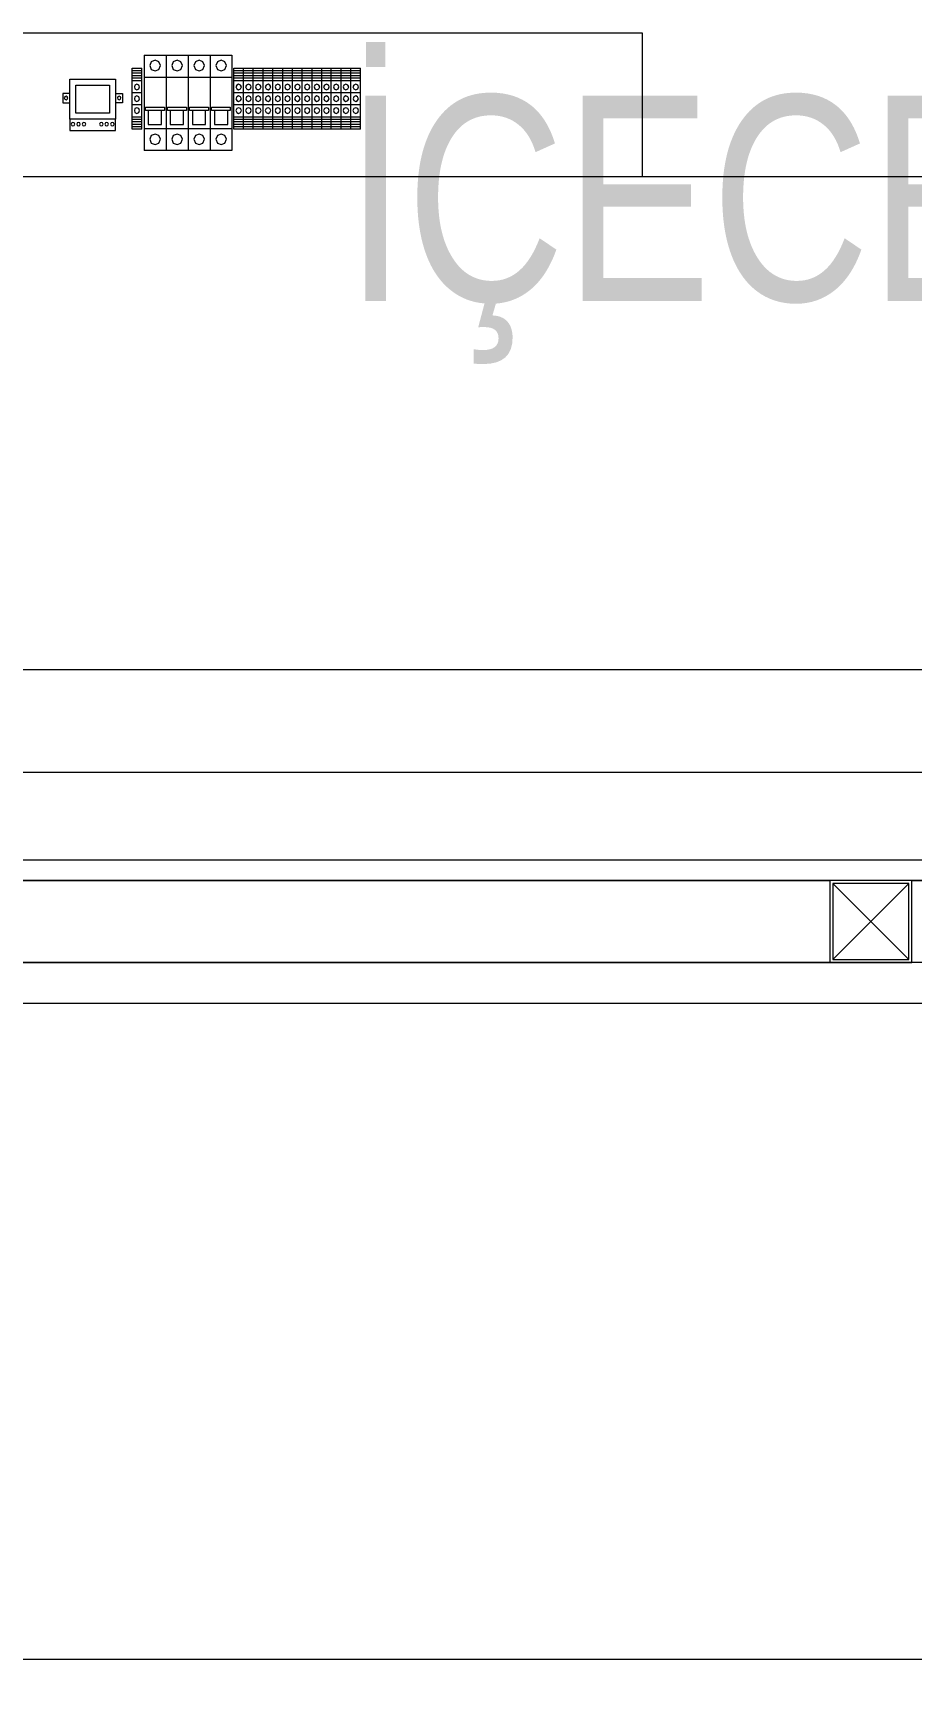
# Model space of a CAD drawing. Header units: millimetres. Extents: x 216897 to 220043, y -96037 to -94755.
# Drawn here: x 217774.8 to 217817.6, y -95980.8 to -95900.3 of the extents above; entities that cross this region are included whole.
import ezdxf

# ---------------------------------------------------------------- set-up
doc = ezdxf.new("R2010")
doc.units = ezdxf.units.MM
doc.header["$PDMODE"] = 2
doc.layers.get('0').update_dxf_attribs({"lineweight": 20})
for name, color, linetype, lineweight in [('ahsapkesit', 26, 'Continuous', 20), ('makineekipman', 156, 'Continuous', 20), ('tezgahdemir', 76, 'Continuous', 20)]:
    doc.layers.add(name, color=color, linetype=linetype, lineweight=lineweight)
doc.layers.add('yazı', color=11, linetype='Continuous')
doc.styles.add('uban-2', font='GOTHIC.TTF', dxfattribs={"width": 0.8})
doc.styles.add('Ölçü50', font='calibri.ttf', dxfattribs={"width": 0.7})
doc.dimstyles.new('olcu10', dxfattribs={"dimtxt": 9, "dimasz": 2, "dimexe": 1.25, "dimexo": 0.625, "dimgap": 0.5, "dimtad": 1, "dimdec": 1, "dimrnd": 0.5, "dimzin": 9, "dimtxsty": 'Ölçü50', "dimblk": 'ARCHTICK', "dimcen": 2, "dimclrd": 256, "dimclre": 256, "dimclrt": 6, "dimazin": 2, "dimtfac": 1, "dimtdec": 1, "dimtix": 1, "dimtmove": 0, "dimatfit": 3, "dimldrblk": 'ARCHTICK', "dimfxl": 1, "dimlwd": -1, "dimarcsym": 0})

# ---------------------------------------------------------------- blocks, each defined once
blk = doc.blocks.new('lena 2500 928')
at = {"linetype": 'Continuous'}
for p, q in [((38330.41, -15405.03), (39830.41, -15405.03)), ((38330.41, -15645.24), (39830.41, -15645.24)), ((38330.41, -15695.24), (39830.41, -15695.24)), ((38330.41, -15738.03), (39830.41, -15738.03))]:
    blk.add_line(p, q, dxfattribs=at)
at = {"lineweight": 0}
for points in [[(39089.08, -15405.03), (39089.08, -15335.03), (38389.08, -15335.03), (38389.08, -15405.03)], [(38840.41, -15381.81), (38840.41, -15352.2)], [(38840.41, -15381.81), (38840.41, -15352.2)], [(38840.41, -15381.81), (38840.41, -15352.2)], [(38840.41, -15352.2), (38845.27, -15352.2)], [(38845.27, -15381.81), (38845.27, -15352.2)], [(38846.4, -15345.89), (38846.4, -15392.33)], [(38846.4, -15345.89), (38857.08, -15345.89)], [(38854.33, -15350.9), (38853.52, -15349.12), (38851.74, -15348.31), (38849.8, -15349.12), (38849.15, -15350.9), (38849.8, -15352.85), (38851.74, -15353.49), (38853.52, -15352.85), (38854.33, -15350.9), (38854.33, -15350.9)], [(38857.08, -15345.89), (38857.08, -15392.33)], [(38857.08, -15345.89), (38857.08, -15392.33)], [(38857.08, -15345.89), (38867.76, -15345.89)], [(38865.01, -15350.9), (38864.2, -15349.12), (38862.42, -15348.31), (38860.48, -15349.12), (38859.83, -15350.9), (38860.48, -15352.85), (38862.42, -15353.49), (38864.2, -15352.85), (38865.01, -15350.9), (38865.01, -15350.9)], [(38867.76, -15345.89), (38878.44, -15345.89)], [(38867.76, -15345.89), (38867.76, -15392.33)], [(38867.76, -15345.89), (38867.76, -15392.33)], [(38875.69, -15350.9), (38874.88, -15349.12), (38873.1, -15348.31), (38871.32, -15349.12), (38870.51, -15350.9), (38871.32, -15352.85), (38873.1, -15353.49), (38874.88, -15352.85), (38875.69, -15350.9), (38875.69, -15350.9)], [(38878.44, -15345.89), (38878.44, -15392.33)], [(38878.44, -15345.89), (38878.44, -15392.33)], [(38878.44, -15345.89), (38889.12, -15345.89)], [(38886.37, -15350.9), (38885.56, -15349.12), (38883.78, -15348.31), (38882, -15349.12), (38881.19, -15350.9), (38882, -15352.85), (38883.78, -15353.49), (38885.56, -15352.85), (38886.37, -15350.9), (38886.37, -15350.9)], [(38889.12, -15345.89), (38889.12, -15392.33)], [(38890.09, -15381.81), (38890.09, -15352.2)], [(38890.09, -15352.2), (38894.79, -15352.2)], [(38894.79, -15381.81), (38894.79, -15352.2)], [(38894.79, -15381.81), (38894.79, -15352.2)], [(38894.79, -15352.2), (38899.48, -15352.2)], [(38899.48, -15381.81), (38899.48, -15352.2)], [(38899.48, -15381.81), (38899.48, -15352.2)], [(38899.48, -15352.2), (38904.33, -15352.2)], [(38904.33, -15381.81), (38904.33, -15352.2)], [(38904.33, -15381.81), (38904.33, -15352.2)], [(38904.33, -15352.2), (38909.03, -15352.2)], [(38909.03, -15381.81), (38909.03, -15352.2)], [(38909.03, -15381.81), (38909.03, -15352.2)], [(38909.03, -15352.2), (38913.88, -15352.2)], [(38913.88, -15381.81), (38913.88, -15352.2)], [(38913.88, -15381.81), (38913.88, -15352.2)], [(38913.88, -15352.2), (38918.58, -15352.2)], [(38918.58, -15381.81), (38918.58, -15352.2)], [(38918.58, -15381.81), (38918.58, -15352.2)], [(38918.58, -15352.2), (38923.27, -15352.2)], [(38923.27, -15381.81), (38923.27, -15352.2)], [(38923.27, -15381.81), (38923.27, -15352.2)], [(38923.27, -15352.2), (38928.12, -15352.2)], [(38928.12, -15381.81), (38928.12, -15352.2)], [(38928.12, -15381.81), (38928.12, -15352.2)], [(38928.12, -15352.2), (38932.82, -15352.2)], [(38932.82, -15381.81), (38932.82, -15352.2)], [(38932.82, -15381.81), (38932.82, -15352.2)], [(38932.82, -15381.81), (38932.82, -15352.2)], [(38932.82, -15352.2), (38937.51, -15352.2)], [(38937.51, -15381.81), (38937.51, -15352.2)], [(38937.51, -15381.81), (38937.51, -15352.2)], [(38937.51, -15381.81), (38937.51, -15352.2)], [(38937.51, -15352.2), (38942.36, -15352.2)], [(38942.36, -15381.81), (38942.36, -15352.2)], [(38942.36, -15381.81), (38942.36, -15352.2)], [(38942.36, -15381.81), (38942.36, -15352.2)], [(38942.36, -15352.2), (38947.06, -15352.2)], [(38947.06, -15381.81), (38947.06, -15352.2)], [(38947.06, -15381.81), (38947.06, -15352.2)], [(38947.06, -15381.81), (38947.06, -15352.2)], [(38947.06, -15352.2), (38951.75, -15352.2)], [(38951.75, -15381.81), (38951.75, -15352.2)], [(38810.15, -15376.96), (38810.15, -15357.54)], [(38810.15, -15357.54), (38832.32, -15357.54)], [(38813.07, -15374.04), (38813.07, -15360.45)], [(38813.07, -15360.45), (38829.41, -15360.45)], [(38829.41, -15360.45), (38829.41, -15374.04)], [(38832.32, -15357.54), (38832.32, -15376.96)], [(38840.41, -15353.33), (38845.27, -15353.33)], [(38840.41, -15354.46), (38845.27, -15354.46)], [(38840.41, -15355.76), (38845.27, -15355.76)], [(38840.41, -15356.89), (38845.27, -15356.89)], [(38840.41, -15358.19), (38845.27, -15358.19)], [(38844.14, -15361.26), (38843.81, -15360.45), (38842.84, -15359.97), (38841.87, -15360.45), (38841.55, -15361.26), (38841.87, -15362.23), (38842.84, -15362.72), (38843.81, -15362.23), (38844.14, -15361.26), (38844.14, -15361.26)], [(38846.4, -15356.57), (38857.08, -15356.57)], [(38857.08, -15356.57), (38867.76, -15356.57)], [(38867.76, -15356.57), (38878.44, -15356.57)], [(38878.44, -15356.57), (38889.12, -15356.57)], [(38890.09, -15353.33), (38894.79, -15353.33)], [(38890.09, -15354.46), (38894.79, -15354.46)], [(38890.09, -15355.76), (38894.79, -15355.76)], [(38890.09, -15356.89), (38894.79, -15356.89)], [(38890.09, -15358.19), (38894.79, -15358.19)], [(38893.82, -15361.26), (38893.33, -15360.45), (38892.36, -15359.97), (38891.55, -15360.45), (38891.07, -15361.26), (38891.55, -15362.23), (38892.36, -15362.72), (38893.33, -15362.23), (38893.82, -15361.26), (38893.82, -15361.26)], [(38894.79, -15353.33), (38899.48, -15353.33)], [(38894.79, -15354.46), (38899.48, -15354.46)], [(38894.79, -15355.76), (38899.48, -15355.76)], [(38894.79, -15356.89), (38899.48, -15356.89)], [(38894.79, -15358.19), (38899.48, -15358.19)], [(38898.51, -15361.26), (38898.19, -15360.45), (38897.21, -15359.97), (38896.24, -15360.45), (38895.76, -15361.26), (38896.24, -15362.23), (38897.21, -15362.72), (38898.19, -15362.23), (38898.51, -15361.26), (38898.51, -15361.26)], [(38899.48, -15353.33), (38904.33, -15353.33)], [(38899.48, -15354.46), (38904.33, -15354.46)], [(38899.48, -15355.76), (38904.33, -15355.76)], [(38899.48, -15356.89), (38904.33, -15356.89)], [(38899.48, -15358.19), (38904.33, -15358.19)], [(38903.36, -15361.26), (38902.88, -15360.45), (38901.91, -15359.97), (38900.94, -15360.45), (38900.61, -15361.26), (38900.94, -15362.23), (38901.91, -15362.72), (38902.88, -15362.23), (38903.36, -15361.26), (38903.36, -15361.26)], [(38904.33, -15353.33), (38909.03, -15353.33)], [(38904.33, -15354.46), (38909.03, -15354.46)], [(38904.33, -15355.76), (38909.03, -15355.76)], [(38904.33, -15356.89), (38909.03, -15356.89)], [(38904.33, -15358.19), (38909.03, -15358.19)], [(38908.06, -15361.26), (38907.57, -15360.45), (38906.76, -15359.97), (38905.79, -15360.45), (38905.31, -15361.26), (38905.79, -15362.23), (38906.76, -15362.72), (38907.57, -15362.23), (38908.06, -15361.26), (38908.06, -15361.26)], [(38909.03, -15353.33), (38913.88, -15353.33)], [(38909.03, -15354.46), (38913.88, -15354.46)], [(38909.03, -15355.76), (38913.88, -15355.76)], [(38909.03, -15356.89), (38913.88, -15356.89)], [(38909.03, -15358.19), (38913.88, -15358.19)], [(38912.75, -15361.26), (38912.43, -15360.45), (38911.46, -15359.97), (38910.48, -15360.45), (38910.16, -15361.26), (38910.48, -15362.23), (38911.46, -15362.72), (38912.43, -15362.23), (38912.75, -15361.26), (38912.75, -15361.26)], [(38913.88, -15353.33), (38918.58, -15353.33)], [(38913.88, -15354.46), (38918.58, -15354.46)], [(38913.88, -15355.76), (38918.58, -15355.76)], [(38913.88, -15356.89), (38918.58, -15356.89)], [(38913.88, -15358.19), (38918.58, -15358.19)], [(38917.6, -15361.26), (38917.12, -15360.45), (38916.15, -15359.97), (38915.18, -15360.45), (38914.85, -15361.26), (38915.18, -15362.23), (38916.15, -15362.72), (38917.12, -15362.23), (38917.6, -15361.26), (38917.6, -15361.26)], [(38918.58, -15353.33), (38923.27, -15353.33)], [(38918.58, -15354.46), (38923.27, -15354.46)], [(38918.58, -15355.76), (38923.27, -15355.76)], [(38918.58, -15356.89), (38923.27, -15356.89)], [(38918.58, -15358.19), (38923.27, -15358.19)], [(38922.3, -15361.26), (38921.97, -15360.45), (38921, -15359.97), (38920.03, -15360.45), (38919.55, -15361.26), (38920.03, -15362.23), (38921, -15362.72), (38921.97, -15362.23), (38922.3, -15361.26), (38922.3, -15361.26)], [(38923.27, -15353.33), (38928.12, -15353.33)], [(38923.27, -15354.46), (38928.12, -15354.46)], [(38923.27, -15355.76), (38928.12, -15355.76)], [(38923.27, -15356.89), (38928.12, -15356.89)], [(38923.27, -15358.19), (38928.12, -15358.19)], [(38926.99, -15361.26), (38926.67, -15360.45), (38925.7, -15359.97), (38924.72, -15360.45), (38924.4, -15361.26), (38924.72, -15362.23), (38925.7, -15362.72), (38926.67, -15362.23), (38926.99, -15361.26), (38926.99, -15361.26)], [(38928.12, -15353.33), (38932.82, -15353.33)], [(38928.12, -15354.46), (38932.82, -15354.46)], [(38928.12, -15355.76), (38932.82, -15355.76)], [(38928.12, -15356.89), (38932.82, -15356.89)], [(38928.12, -15358.19), (38932.82, -15358.19)], [(38931.85, -15361.26), (38931.36, -15360.45), (38930.39, -15359.97), (38929.42, -15360.45), (38929.09, -15361.26), (38929.42, -15362.23), (38930.39, -15362.72), (38931.36, -15362.23), (38931.85, -15361.26), (38931.85, -15361.26)], [(38932.82, -15353.33), (38937.51, -15353.33)], [(38932.82, -15354.46), (38937.51, -15354.46)], [(38932.82, -15355.76), (38937.51, -15355.76)], [(38932.82, -15356.89), (38937.51, -15356.89)], [(38932.82, -15358.19), (38937.51, -15358.19)], [(38936.54, -15361.26), (38936.21, -15360.45), (38935.24, -15359.97), (38934.27, -15360.45), (38933.79, -15361.26), (38934.27, -15362.23), (38935.24, -15362.72), (38936.21, -15362.23), (38936.54, -15361.26), (38936.54, -15361.26)], [(38937.51, -15353.33), (38942.36, -15353.33)], [(38937.51, -15354.46), (38942.36, -15354.46)], [(38937.51, -15355.76), (38942.36, -15355.76)], [(38937.51, -15356.89), (38942.36, -15356.89)], [(38937.51, -15358.19), (38942.36, -15358.19)], [(38941.23, -15361.26), (38940.91, -15360.45), (38939.94, -15359.97), (38938.97, -15360.45), (38938.64, -15361.26), (38938.97, -15362.23), (38939.94, -15362.72), (38940.91, -15362.23), (38941.23, -15361.26), (38941.23, -15361.26)], [(38942.36, -15353.33), (38947.06, -15353.33)], [(38942.36, -15354.46), (38947.06, -15354.46)], [(38942.36, -15355.76), (38947.06, -15355.76)], [(38942.36, -15356.89), (38947.06, -15356.89)], [(38942.36, -15358.19), (38947.06, -15358.19)], [(38946.09, -15361.26), (38945.6, -15360.45), (38944.63, -15359.97), (38943.66, -15360.45), (38943.33, -15361.26), (38943.66, -15362.23), (38944.63, -15362.72), (38945.6, -15362.23), (38946.09, -15361.26), (38946.09, -15361.26)], [(38947.06, -15353.33), (38951.75, -15353.33)], [(38947.06, -15354.46), (38951.75, -15354.46)], [(38947.06, -15355.76), (38951.75, -15355.76)], [(38947.06, -15356.89), (38951.75, -15356.89)], [(38947.06, -15358.19), (38951.75, -15358.19)], [(38950.78, -15361.26), (38950.45, -15360.45), (38949.48, -15359.97), (38948.51, -15360.45), (38948.03, -15361.26), (38948.51, -15362.23), (38949.48, -15362.72), (38950.45, -15362.23), (38950.78, -15361.26), (38950.78, -15361.26)], [(38810.15, -15364.5), (38806.76, -15364.5)], [(38806.76, -15364.5), (38806.76, -15369.03)], [(38809.18, -15366.6), (38808.86, -15366.12), (38808.37, -15365.79), (38807.73, -15366.12), (38807.4, -15366.6), (38807.73, -15367.25), (38808.37, -15367.57), (38808.86, -15367.25), (38809.18, -15366.6), (38809.18, -15366.6)], [(38832.32, -15364.5), (38835.72, -15364.5)], [(38834.91, -15366.6), (38834.75, -15366.12), (38834.1, -15365.79), (38833.46, -15366.12), (38833.29, -15366.6), (38833.46, -15367.25), (38834.1, -15367.57), (38834.75, -15367.25), (38834.91, -15366.6), (38834.91, -15366.6)], [(38835.72, -15364.5), (38835.72, -15369.03)], [(38840.41, -15364.01), (38845.27, -15364.01)], [(38844.14, -15367.09), (38843.81, -15366.12), (38842.84, -15365.63), (38841.87, -15366.12), (38841.55, -15367.09), (38841.87, -15367.9), (38842.84, -15368.38), (38843.81, -15367.9), (38844.14, -15367.09), (38844.14, -15367.09)], [(38890.09, -15364.01), (38894.79, -15364.01)], [(38893.82, -15367.09), (38893.33, -15366.12), (38892.36, -15365.63), (38891.55, -15366.12), (38891.07, -15367.09), (38891.55, -15367.9), (38892.36, -15368.38), (38893.33, -15367.9), (38893.82, -15367.09), (38893.82, -15367.09)], [(38894.79, -15364.01), (38899.48, -15364.01)], [(38898.51, -15367.09), (38898.19, -15366.12), (38897.21, -15365.63), (38896.24, -15366.12), (38895.92, -15367.09), (38896.24, -15367.9), (38897.21, -15368.38), (38898.19, -15367.9), (38898.51, -15367.09), (38898.51, -15367.09)], [(38899.48, -15364.01), (38904.33, -15364.01)], [(38903.2, -15367.09), (38902.88, -15366.12), (38901.91, -15365.63), (38900.94, -15366.12), (38900.61, -15367.09), (38900.94, -15367.9), (38901.91, -15368.38), (38902.88, -15367.9), (38903.2, -15367.09), (38903.2, -15367.09)], [(38904.33, -15364.01), (38909.03, -15364.01)], [(38908.06, -15367.09), (38907.57, -15366.12), (38906.76, -15365.63), (38905.79, -15366.12), (38905.31, -15367.09), (38905.79, -15367.9), (38906.76, -15368.38), (38907.57, -15367.9), (38908.06, -15367.09), (38908.06, -15367.09)], [(38909.03, -15364.01), (38913.88, -15364.01)], [(38912.75, -15367.09), (38912.43, -15366.12), (38911.46, -15365.63), (38910.48, -15366.12), (38910.16, -15367.09), (38910.48, -15367.9), (38911.46, -15368.38), (38912.43, -15367.9), (38912.75, -15367.09), (38912.75, -15367.09)], [(38913.88, -15364.01), (38918.58, -15364.01)], [(38917.44, -15367.09), (38917.12, -15366.12), (38916.15, -15365.63), (38915.18, -15366.12), (38914.85, -15367.09), (38915.18, -15367.9), (38916.15, -15368.38), (38917.12, -15367.9), (38917.44, -15367.09), (38917.44, -15367.09)], [(38918.58, -15364.01), (38923.27, -15364.01)], [(38922.3, -15367.09), (38921.81, -15366.12), (38921, -15365.63), (38920.03, -15366.12), (38919.55, -15367.09), (38920.03, -15367.9), (38921, -15368.38), (38921.81, -15367.9), (38922.3, -15367.09), (38922.3, -15367.09)], [(38923.27, -15364.01), (38928.12, -15364.01)], [(38926.99, -15367.09), (38926.67, -15366.12), (38925.7, -15365.63), (38924.72, -15366.12), (38924.4, -15367.09), (38924.72, -15367.9), (38925.7, -15368.38), (38926.67, -15367.9), (38926.99, -15367.09), (38926.99, -15367.09)], [(38928.12, -15364.01), (38932.82, -15364.01)], [(38931.68, -15367.09), (38931.36, -15366.12), (38930.39, -15365.63), (38929.58, -15366.12), (38929.09, -15367.09), (38929.58, -15367.9), (38930.39, -15368.38), (38931.36, -15367.9), (38931.68, -15367.09), (38931.68, -15367.09)], [(38932.82, -15364.01), (38937.51, -15364.01)], [(38936.54, -15367.09), (38936.05, -15366.12), (38935.24, -15365.63), (38934.27, -15366.12), (38933.95, -15367.09), (38934.27, -15367.9), (38935.24, -15368.38), (38936.05, -15367.9), (38936.54, -15367.09), (38936.54, -15367.09)], [(38937.51, -15364.01), (38942.36, -15364.01)], [(38941.23, -15367.09), (38940.91, -15366.12), (38939.94, -15365.63), (38938.97, -15366.12), (38938.64, -15367.09), (38938.97, -15367.9), (38939.94, -15368.38), (38940.91, -15367.9), (38941.23, -15367.09), (38941.23, -15367.09)], [(38942.36, -15364.01), (38947.06, -15364.01)], [(38946.09, -15367.09), (38945.6, -15366.12), (38944.63, -15365.63), (38943.82, -15366.12), (38943.33, -15367.09), (38943.82, -15367.9), (38944.63, -15368.38), (38945.6, -15367.9), (38946.09, -15367.09), (38946.09, -15367.09)], [(38947.06, -15364.01), (38951.75, -15364.01)], [(38950.78, -15367.09), (38950.29, -15366.12), (38949.48, -15365.63), (38948.51, -15366.12), (38948.19, -15367.09), (38948.51, -15367.9), (38949.48, -15368.38), (38950.29, -15367.9), (38950.78, -15367.09), (38950.78, -15367.09)], [(38806.76, -15369.03), (38810.15, -15369.03)], [(38832.32, -15376.96), (38810.15, -15376.96)], [(38810.15, -15376.96), (38810.15, -15382.46)], [(38829.41, -15374.04), (38813.07, -15374.04)], [(38835.72, -15369.03), (38832.32, -15369.03)], [(38832.32, -15382.46), (38832.32, -15376.96)], [(38845.27, -15370), (38840.41, -15370)], [(38845.27, -15375.99), (38840.41, -15375.99)], [(38844.14, -15372.75), (38843.81, -15371.78), (38842.84, -15371.46), (38841.87, -15371.78), (38841.55, -15372.75), (38841.87, -15373.72), (38842.84, -15374.21), (38843.81, -15373.72), (38844.14, -15372.75), (38844.14, -15372.75)], [(38847.05, -15372.75), (38847.05, -15371.13)], [(38847.05, -15371.13), (38856.27, -15371.13)], [(38856.27, -15372.75), (38847.05, -15372.75)], [(38848.34, -15372.75), (38848.34, -15379.55)], [(38854.82, -15379.55), (38854.82, -15372.75)], [(38856.27, -15371.13), (38856.27, -15372.75)], [(38857.73, -15371.13), (38866.95, -15371.13)], [(38857.73, -15372.75), (38857.73, -15371.13)], [(38866.95, -15372.75), (38857.73, -15372.75)], [(38859.02, -15372.75), (38859.02, -15379.55)], [(38865.5, -15379.55), (38865.5, -15372.75)], [(38866.95, -15371.13), (38866.95, -15372.75)], [(38868.41, -15371.13), (38877.63, -15371.13)], [(38868.41, -15372.75), (38868.41, -15371.13)], [(38877.63, -15372.75), (38868.41, -15372.75)], [(38869.87, -15372.75), (38869.87, -15379.55)], [(38876.18, -15379.55), (38876.18, -15372.75)], [(38877.63, -15371.13), (38877.63, -15372.75)], [(38879.09, -15372.75), (38879.09, -15371.13)], [(38879.09, -15371.13), (38888.31, -15371.13)], [(38888.31, -15372.75), (38879.09, -15372.75)], [(38880.55, -15372.75), (38880.55, -15379.55)], [(38887.02, -15379.55), (38887.02, -15372.75)], [(38888.31, -15371.13), (38888.31, -15372.75)], [(38894.79, -15370), (38890.09, -15370)], [(38894.79, -15375.99), (38890.09, -15375.99)], [(38893.82, -15372.75), (38893.33, -15371.78), (38892.36, -15371.46), (38891.55, -15371.78), (38891.07, -15372.75), (38891.55, -15373.72), (38892.36, -15374.21), (38893.33, -15373.72), (38893.82, -15372.75), (38893.82, -15372.75)], [(38899.48, -15370), (38894.79, -15370)], [(38899.48, -15375.99), (38894.79, -15375.99)], [(38898.51, -15372.75), (38898.19, -15371.78), (38897.21, -15371.46), (38896.24, -15371.78), (38895.76, -15372.75), (38896.24, -15373.72), (38897.21, -15374.21), (38898.19, -15373.72), (38898.51, -15372.75), (38898.51, -15372.75)], [(38904.33, -15370), (38899.48, -15370)], [(38904.33, -15375.99), (38899.48, -15375.99)], [(38903.36, -15372.75), (38902.88, -15371.78), (38901.91, -15371.46), (38900.94, -15371.78), (38900.61, -15372.75), (38900.94, -15373.72), (38901.91, -15374.21), (38902.88, -15373.72), (38903.36, -15372.75), (38903.36, -15372.75)], [(38909.03, -15370), (38904.33, -15370)], [(38909.03, -15375.99), (38904.33, -15375.99)], [(38908.06, -15372.75), (38907.57, -15371.78), (38906.76, -15371.46), (38905.79, -15371.78), (38905.31, -15372.75), (38905.79, -15373.72), (38906.76, -15374.21), (38907.57, -15373.72), (38908.06, -15372.75), (38908.06, -15372.75)], [(38913.88, -15370), (38909.03, -15370)], [(38913.88, -15375.99), (38909.03, -15375.99)], [(38912.75, -15372.75), (38912.43, -15371.78), (38911.46, -15371.46), (38910.48, -15371.78), (38910.16, -15372.75), (38910.48, -15373.72), (38911.46, -15374.21), (38912.43, -15373.72), (38912.75, -15372.75), (38912.75, -15372.75)], [(38918.58, -15370), (38913.88, -15370)], [(38918.58, -15375.99), (38913.88, -15375.99)], [(38917.6, -15372.75), (38917.12, -15371.78), (38916.15, -15371.46), (38915.18, -15371.78), (38914.85, -15372.75), (38915.18, -15373.72), (38916.15, -15374.21), (38917.12, -15373.72), (38917.6, -15372.75), (38917.6, -15372.75)], [(38923.27, -15370), (38918.58, -15370)], [(38923.27, -15375.99), (38918.58, -15375.99)], [(38922.3, -15372.75), (38921.97, -15371.78), (38921, -15371.46), (38920.03, -15371.78), (38919.55, -15372.75), (38920.03, -15373.72), (38921, -15374.21), (38921.97, -15373.72), (38922.3, -15372.75), (38922.3, -15372.75)], [(38928.12, -15370), (38923.27, -15370)], [(38928.12, -15375.99), (38923.27, -15375.99)], [(38926.99, -15372.75), (38926.67, -15371.78), (38925.7, -15371.46), (38924.72, -15371.78), (38924.4, -15372.75), (38924.72, -15373.72), (38925.7, -15374.21), (38926.67, -15373.72), (38926.99, -15372.75), (38926.99, -15372.75)], [(38932.82, -15370), (38928.12, -15370)], [(38932.82, -15375.99), (38928.12, -15375.99)], [(38931.85, -15372.75), (38931.36, -15371.78), (38930.39, -15371.46), (38929.42, -15371.78), (38929.09, -15372.75), (38929.42, -15373.72), (38930.39, -15374.21), (38931.36, -15373.72), (38931.85, -15372.75), (38931.85, -15372.75)], [(38937.51, -15370), (38932.82, -15370)], [(38937.51, -15375.99), (38932.82, -15375.99)], [(38936.54, -15372.75), (38936.21, -15371.78), (38935.24, -15371.46), (38934.27, -15371.78), (38933.79, -15372.75), (38934.27, -15373.72), (38935.24, -15374.21), (38936.21, -15373.72), (38936.54, -15372.75), (38936.54, -15372.75)], [(38942.36, -15370), (38937.51, -15370)], [(38942.36, -15375.99), (38937.51, -15375.99)], [(38941.23, -15372.75), (38940.91, -15371.78), (38939.94, -15371.46), (38938.97, -15371.78), (38938.64, -15372.75), (38938.97, -15373.72), (38939.94, -15374.21), (38940.91, -15373.72), (38941.23, -15372.75), (38941.23, -15372.75)], [(38947.06, -15370), (38942.36, -15370)], [(38947.06, -15375.99), (38942.36, -15375.99)], [(38946.09, -15372.75), (38945.6, -15371.78), (38944.63, -15371.46), (38943.66, -15371.78), (38943.33, -15372.75), (38943.66, -15373.72), (38944.63, -15374.21), (38945.6, -15373.72), (38946.09, -15372.75), (38946.09, -15372.75)], [(38951.75, -15370), (38947.06, -15370)], [(38951.75, -15375.99), (38947.06, -15375.99)], [(38950.78, -15372.75), (38950.45, -15371.78), (38949.48, -15371.46), (38948.51, -15371.78), (38948.03, -15372.75), (38948.51, -15373.72), (38949.48, -15374.21), (38950.45, -15373.72), (38950.78, -15372.75), (38950.78, -15372.75)], [(38810.15, -15382.46), (38832.32, -15382.46)], [(38812.58, -15379.38), (38812.26, -15378.74), (38811.61, -15378.58), (38811.12, -15378.74), (38810.8, -15379.38), (38811.12, -15380.03), (38811.61, -15380.19), (38812.26, -15380.03), (38812.58, -15379.38), (38812.58, -15379.38)], [(38815.17, -15379.38), (38815.01, -15378.74), (38814.36, -15378.58), (38813.71, -15378.74), (38813.55, -15379.38), (38813.71, -15380.03), (38814.36, -15380.19), (38815.01, -15380.03), (38815.17, -15379.38), (38815.17, -15379.38)], [(38817.92, -15379.38), (38817.6, -15378.74), (38816.95, -15378.58), (38816.46, -15378.74), (38816.14, -15379.38), (38816.46, -15380.03), (38816.95, -15380.19), (38817.6, -15380.03), (38817.92, -15379.38), (38817.92, -15379.38)], [(38826.34, -15379.38), (38826.01, -15378.74), (38825.36, -15378.58), (38824.88, -15378.74), (38824.56, -15379.38), (38824.88, -15380.03), (38825.36, -15380.19), (38826.01, -15380.03), (38826.34, -15379.38), (38826.34, -15379.38)], [(38828.92, -15379.38), (38828.6, -15378.74), (38828.12, -15378.58), (38827.47, -15378.74), (38827.14, -15379.38), (38827.47, -15380.03), (38828.12, -15380.19), (38828.6, -15380.03), (38828.92, -15379.38), (38828.92, -15379.38)], [(38831.68, -15379.38), (38831.35, -15378.74), (38830.71, -15378.58), (38830.22, -15378.74), (38829.9, -15379.38), (38830.22, -15380.03), (38830.71, -15380.19), (38831.35, -15380.03), (38831.68, -15379.38), (38831.68, -15379.38)], [(38845.27, -15377.12), (38840.41, -15377.12)], [(38845.27, -15378.25), (38840.41, -15378.25)], [(38845.27, -15379.55), (38840.41, -15379.55)], [(38845.27, -15380.68), (38840.41, -15380.68)], [(38845.27, -15381.81), (38840.41, -15381.81)], [(38857.08, -15381.65), (38846.4, -15381.65)], [(38848.34, -15379.55), (38854.82, -15379.55)], [(38854.33, -15386.83), (38853.52, -15385.05), (38851.74, -15384.24), (38849.8, -15385.05), (38849.15, -15386.83), (38849.8, -15388.77), (38851.74, -15389.42), (38853.52, -15388.77), (38854.33, -15386.83), (38854.33, -15386.83)], [(38867.76, -15381.65), (38857.08, -15381.65)], [(38859.02, -15379.55), (38865.5, -15379.55)], [(38865.01, -15386.83), (38864.2, -15385.05), (38862.42, -15384.24), (38860.48, -15385.05), (38859.83, -15386.83), (38860.48, -15388.77), (38862.42, -15389.42), (38864.2, -15388.77), (38865.01, -15386.83), (38865.01, -15386.83)], [(38878.44, -15381.65), (38867.76, -15381.65)], [(38869.87, -15379.55), (38876.18, -15379.55)], [(38875.69, -15386.83), (38874.88, -15385.05), (38873.1, -15384.24), (38871.32, -15385.05), (38870.51, -15386.83), (38871.32, -15388.77), (38873.1, -15389.42), (38874.88, -15388.77), (38875.69, -15386.83), (38875.69, -15386.83)], [(38889.12, -15381.65), (38878.44, -15381.65)], [(38880.55, -15379.55), (38887.02, -15379.55)], [(38886.37, -15386.83), (38885.56, -15385.05), (38883.78, -15384.24), (38882, -15385.05), (38881.19, -15386.83), (38882, -15388.77), (38883.78, -15389.42), (38885.56, -15388.77), (38886.37, -15386.83), (38886.37, -15386.83)], [(38894.79, -15377.12), (38890.09, -15377.12)], [(38894.79, -15378.25), (38890.09, -15378.25)], [(38894.79, -15379.55), (38890.09, -15379.55)], [(38894.79, -15380.68), (38890.09, -15380.68)], [(38894.79, -15381.81), (38890.09, -15381.81)], [(38899.48, -15377.12), (38894.79, -15377.12)], [(38899.48, -15378.25), (38894.79, -15378.25)], [(38899.48, -15379.55), (38894.79, -15379.55)], [(38899.48, -15380.68), (38894.79, -15380.68)], [(38899.48, -15381.81), (38894.79, -15381.81)], [(38904.33, -15377.12), (38899.48, -15377.12)], [(38904.33, -15378.25), (38899.48, -15378.25)], [(38904.33, -15379.55), (38899.48, -15379.55)], [(38904.33, -15380.68), (38899.48, -15380.68)], [(38904.33, -15381.81), (38899.48, -15381.81)], [(38909.03, -15377.12), (38904.33, -15377.12)], [(38909.03, -15378.25), (38904.33, -15378.25)], [(38909.03, -15379.55), (38904.33, -15379.55)], [(38909.03, -15380.68), (38904.33, -15380.68)], [(38909.03, -15381.81), (38904.33, -15381.81)], [(38913.88, -15377.12), (38909.03, -15377.12)], [(38913.88, -15378.25), (38909.03, -15378.25)], [(38913.88, -15379.55), (38909.03, -15379.55)], [(38913.88, -15380.68), (38909.03, -15380.68)], [(38913.88, -15381.81), (38909.03, -15381.81)], [(38918.58, -15377.12), (38913.88, -15377.12)], [(38918.58, -15378.25), (38913.88, -15378.25)], [(38918.58, -15379.55), (38913.88, -15379.55)], [(38918.58, -15380.68), (38913.88, -15380.68)], [(38918.58, -15381.81), (38913.88, -15381.81)], [(38923.27, -15377.12), (38918.58, -15377.12)], [(38923.27, -15378.25), (38918.58, -15378.25)], [(38923.27, -15379.55), (38918.58, -15379.55)], [(38923.27, -15380.68), (38918.58, -15380.68)], [(38923.27, -15381.81), (38918.58, -15381.81)], [(38928.12, -15377.12), (38923.27, -15377.12)], [(38928.12, -15378.25), (38923.27, -15378.25)], [(38928.12, -15379.55), (38923.27, -15379.55)], [(38928.12, -15380.68), (38923.27, -15380.68)], [(38928.12, -15381.81), (38923.27, -15381.81)], [(38932.82, -15377.12), (38928.12, -15377.12)], [(38932.82, -15378.25), (38928.12, -15378.25)], [(38932.82, -15379.55), (38928.12, -15379.55)], [(38932.82, -15380.68), (38928.12, -15380.68)], [(38932.82, -15381.81), (38928.12, -15381.81)], [(38937.51, -15377.12), (38932.82, -15377.12)], [(38937.51, -15378.25), (38932.82, -15378.25)], [(38937.51, -15379.55), (38932.82, -15379.55)], [(38937.51, -15380.68), (38932.82, -15380.68)], [(38937.51, -15381.81), (38932.82, -15381.81)], [(38942.36, -15377.12), (38937.51, -15377.12)], [(38942.36, -15378.25), (38937.51, -15378.25)], [(38942.36, -15379.55), (38937.51, -15379.55)], [(38942.36, -15380.68), (38937.51, -15380.68)], [(38942.36, -15381.81), (38937.51, -15381.81)], [(38947.06, -15377.12), (38942.36, -15377.12)], [(38947.06, -15378.25), (38942.36, -15378.25)], [(38947.06, -15379.55), (38942.36, -15379.55)], [(38947.06, -15380.68), (38942.36, -15380.68)], [(38947.06, -15381.81), (38942.36, -15381.81)], [(38951.75, -15377.12), (38947.06, -15377.12)], [(38951.75, -15378.25), (38947.06, -15378.25)], [(38951.75, -15379.55), (38947.06, -15379.55)], [(38951.75, -15380.68), (38947.06, -15380.68)], [(38951.75, -15381.81), (38947.06, -15381.81)], [(38857.08, -15392.33), (38846.4, -15392.33)], [(38867.76, -15392.33), (38857.08, -15392.33)], [(38878.44, -15392.33), (38867.76, -15392.33)], [(38889.12, -15392.33), (38878.44, -15392.33)]]:
    blk.add_lwpolyline(points, dxfattribs=at)
blk = doc.blocks.new('_ArchTick')
at = {"color": 0, "linetype": 'ByBlock', "const_width": 0.15}
blk.add_lwpolyline([(-0.5, -0.5), (0.5, 0.5)], dxfattribs=at)
blk = doc.blocks.new('*D208')
at = {"lineweight": -2, "transparency": 16777216}
for p, q in [((217728.617, -95923.221), (217728.617, -95980.795)), ((218078.617, -95923.221), (218078.617, -95980.795))]:
    blk.add_line(p, q, dxfattribs=at)
at = {"transparency": 16777216}
blk.add_line((217728.617, -95979.545), (218078.617, -95979.545), dxfattribs=at)
at = {"layer": 'DEFPOINTS', "color": 0, "transparency": 16777216}
for p in [(217728.617, -95922.596, 0), (218078.617, -95922.596, 0), (218078.617, -95979.545)]:
    blk.add_point(p, dxfattribs=at)
at = {"transparency": 16777216, "xscale": 2, "yscale": 2, "zscale": 2, "rotation": 180}
blk.add_blockref('_ArchTick', (217728.617, -95979.545), dxfattribs=at)
at = {"transparency": 16777216, "xscale": 2, "yscale": 2, "zscale": 2}
blk.add_blockref('_ArchTick', (218078.617, -95979.545), dxfattribs=at)
at = {"color": 6, "transparency": 16777216, "insert": (217903.617, -95974.435), "char_height": 9, "attachment_point": 5, "style": 'Ölçü50'}
blk.add_mtext('350', dxfattribs=at)

msp = doc.modelspace()

# ---------------------------------------------------------------- linework, layer by layer
at = {"layer": 'ahsapkesit'}
for p, q in [((218079.617, -95941.587, 0), (217726.617, -95941.587, 0)), ((218083.617, -95945.587, 0), (217722.619, -95945.587, 0)), ((218085.617, -95947.587, 0), (217720.619, -95947.587, 0))]:
    msp.add_line(p, q, dxfattribs=at)
at = {"layer": 'tezgahdemir'}
for p, q in [((217753.617, -95941.587, 0), (217813.617, -95941.587, 0)), ((217813.767, -95941.737, 0), (217817.467, -95945.437, 0)), ((217817.467, -95941.737, 0), (217813.767, -95945.437, 0)), ((217817.617, -95941.587, 0), (217877.617, -95941.587, 0)), ((217753.617, -95945.587, 0), (217813.617, -95945.587, 0))]:
    msp.add_line(p, q, dxfattribs=at)
at = {"layer": 'tezgahdemir', "extrusion": (-3.01759e-08, 1.42264e-08, 1), "elevation": -0.008}
for points in [[(217817.617, -95945.587), (217817.617, -95941.587), (217813.617, -95941.587), (217813.617, -95945.587)], [(217817.467, -95945.437), (217817.467, -95941.737), (217813.767, -95941.737), (217813.767, -95945.437)]]:
    msp.add_lwpolyline(points, close=True, dxfattribs=at)

# ---------------------------------------------------------------- block references
at = {"layer": 'makineekipman', "xscale": 0.09999999999854482, "yscale": 0.09999999999854482, "zscale": 0.09999999999854482}
msp.add_blockref('lena 2500 928', (213895.576, -94366.784, 0), dxfattribs=at)

# ---------------------------------------------------------------- texts
at = {"layer": 'yazı', "insert": (217790.001, -95903.34, 0), "char_height": 10, "attachment_point": 1, "style": 'uban-2'}
msp.add_mtext_dynamic_manual_height_columns('İÇECEK DOLABI', width=527.00794, gutter_width=12.5, heights=[0], dxfattribs=at)

# ---------------------------------------------------------------- dimensions: what is measured, and where the dimension line sits
dim = msp.add_linear_dim(base=(218078.617, -95979.545, 0), p1=(217728.617, -95922.596, 0), p2=(218078.617, -95922.596, 0), dimstyle='olcu10')
dim.commit()
dim.dimension.update_dxf_attribs({"geometry": '*D208', "text_midpoint": (217903.617, -95974.435, 0)})

doc.saveas('drawing.dxf')
